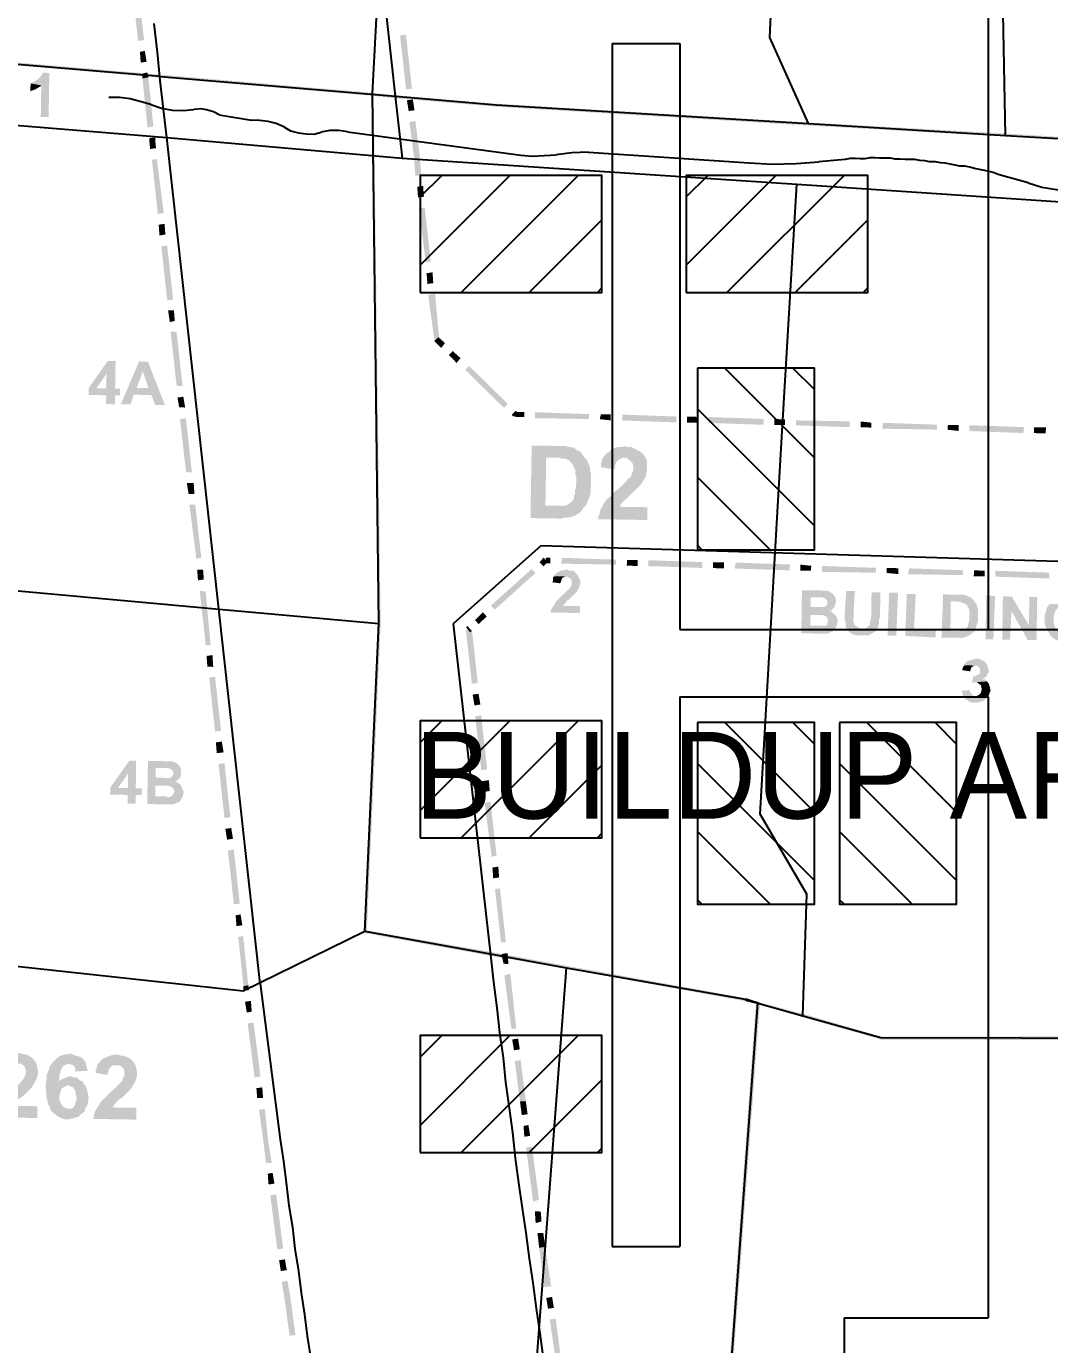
# Model space of a CAD drawing. Header units: metres. Extents: x 297 to 3998, y 336 to 1712.
# Drawn here: x 3561.1 to 3667.2, y 887.4 to 1024.2 of the extents above; entities that cross this region are included whole.
import ezdxf

# ---------------------------------------------------------------- set-up
doc = ezdxf.new("R2010")
doc.units = ezdxf.units.M
doc.header["$MEASUREMENT"] = 0
doc.styles.get("Standard").update_dxf_attribs({"font": 'CENSCBK.TTF'})

msp = doc.modelspace()

# ---------------------------------------------------------------- hatches: boundary and pattern name
at = {"linetype": 'Continuous'}
for points in [[(3572.679, 1028.343), (3572.067, 1028.251), (3573.299, 1022.738)], [(3572.067, 1028.251), (3573.299, 1022.738), (3572.687, 1022.646)], [(3600.47, 1023.311), (3599.859, 1023.22), (3601.091, 1017.706)], [(3599.859, 1023.22), (3601.091, 1017.706), (3600.479, 1017.614)], [(3573.383, 1021.617), (3572.872, 1021.524), (3573.568, 1020.495)], [(3552.722, 1021.039), (3552.717, 1020.734), (3574.97, 1019.15)], [(3552.717, 1020.734), (3574.97, 1019.15), (3574.965, 1018.845)], [(3572.872, 1021.524), (3573.568, 1020.495), (3572.956, 1020.404)], [(3563.477, 1019.338), (3562.766, 1019.349), (3562.764, 1019.247), (3562.556, 1018.946), (3562.245, 1018.646), (3561.937, 1018.447), (3561.629, 1018.249), (3561.527, 1018.25), (3562.642, 1018.029), (3562.589, 1014.774), (3563.403, 1014.761)], [(3573.141, 1019.281), (3573.745, 1018.865), (3573.133, 1018.773)], [(3573.651, 1019.375), (3573.141, 1019.281), (3573.745, 1018.865)], [(3574.97, 1019.15), (3574.965, 1018.845), (3597.015, 1017.264)], [(3561.527, 1018.25), (3561.514, 1017.437), (3562.025, 1017.632), (3562.539, 1017.929), (3562.642, 1018.029)], [(3573.745, 1018.865), (3573.133, 1018.773), (3574.272, 1013.77)], [(3573.133, 1018.773), (3574.272, 1013.77), (3573.66, 1013.678)], [(3574.965, 1018.845), (3597.015, 1017.264), (3597.01, 1016.959)], [(3597.54, 962.219), (3597.845, 962.214), (3596.911, 1017.164)], [(3597.845, 962.214), (3596.911, 1017.164), (3597.115, 1017.161)], [(3597.015, 1017.264), (3597.01, 1016.959), (3599.351, 1017.022)], [(3597.01, 1016.959), (3599.351, 1017.022), (3599.346, 1016.717)], [(3599.351, 1017.022), (3599.346, 1016.717), (3609.814, 1016.14)], [(3599.346, 1016.717), (3609.814, 1016.14), (3609.809, 1015.834)], [(3601.175, 1016.586), (3600.563, 1016.494), (3601.36, 1015.464)], [(3600.563, 1016.494), (3601.36, 1015.464), (3600.748, 1015.372)], [(3609.814, 1016.14), (3609.809, 1015.834), (3642.234, 1014.186)], [(3609.809, 1015.834), (3642.234, 1014.186), (3642.229, 1013.881)], [(3601.443, 1014.343), (3600.831, 1014.252), (3601.894, 1010.775)], [(3600.831, 1014.252), (3601.894, 1010.775), (3601.282, 1010.684)], [(3642.234, 1014.186), (3642.229, 1013.881), (3662.765, 1013.037)], [(3642.229, 1013.881), (3662.765, 1013.037), (3662.659, 1012.734)], [(3573.845, 1012.556), (3574.454, 1012.444), (3573.842, 1012.352)], [(3574.454, 1012.444), (3573.842, 1012.352), (3574.54, 1011.527)], [(3573.842, 1012.352), (3574.54, 1011.527), (3573.928, 1011.435)], [(3574.457, 1012.648), (3573.845, 1012.556), (3574.454, 1012.444)], [(3662.765, 1013.037), (3662.659, 1012.734), (3682.888, 1011.793)], [(3662.659, 1012.734), (3682.888, 1011.793), (3682.883, 1011.488)], [(3601.894, 1010.775), (3601.282, 1010.684), (3602.064, 1008.738)], [(3601.282, 1010.684), (3602.064, 1008.738), (3601.452, 1008.646)], [(3574.624, 1010.407), (3574.114, 1010.313), (3575.346, 1004.8)], [(3574.114, 1010.313), (3575.346, 1004.8), (3574.734, 1004.708)], [(3602.249, 1007.616), (3601.637, 1007.524), (3602.332, 1006.496)], [(3601.637, 1007.524), (3602.332, 1006.496), (3601.72, 1006.404)], [(3602.416, 1005.375), (3601.804, 1005.283), (3603.036, 999.77)], [(3601.804, 1005.283), (3603.036, 999.77), (3602.526, 999.676)], [(3575.429, 1003.679), (3574.818, 1003.588), (3575.513, 1002.559)], [(3574.818, 1003.588), (3575.513, 1002.559), (3574.901, 1002.467)], [(3575.698, 1001.437), (3575.086, 1001.345), (3576.319, 995.832)], [(3575.086, 1001.345), (3576.319, 995.832), (3575.707, 995.74)], [(3603.221, 998.648), (3602.61, 998.556), (3603.305, 997.527)], [(3602.61, 998.556), (3603.305, 997.527), (3602.693, 997.436)], [(3603.49, 996.405), (3602.776, 996.315), (3603.922, 991.719)], [(3602.776, 996.315), (3603.922, 991.719), (3603.412, 991.625)], [(3576.402, 994.711), (3575.792, 994.721), (3576.486, 993.591)], [(3575.792, 994.721), (3576.486, 993.591), (3575.975, 993.497)], [(3576.671, 992.469), (3576.06, 992.479), (3577.291, 986.863)], [(3576.06, 992.479), (3577.291, 986.863), (3576.681, 986.873)], [(3603.824, 991.924), (3603.41, 991.524), (3604.526, 991.302)], [(3603.41, 991.524), (3604.526, 991.302), (3604.111, 990.8)], [(3605.326, 990.475), (3604.913, 990.075), (3606.128, 989.75)], [(3570.348, 989.438), (3569.534, 989.451), (3567.555, 986.635), (3567.544, 985.923), (3569.374, 985.893), (3569.359, 984.978), (3570.275, 984.963), (3570.29, 985.878), (3570.798, 985.87), (3570.81, 986.582), (3568.369, 986.622), (3569.411, 988.131)], [(3570.348, 989.438), (3569.411, 988.131), (3569.386, 986.605), (3568.369, 986.622), (3570.301, 986.59)], [(3573.704, 989.383), (3572.789, 989.398), (3570.885, 984.953), (3571.902, 984.936), (3572.224, 985.948), (3574.054, 985.918), (3572.54, 986.655), (3573.179, 988.374)], [(3573.704, 989.383), (3573.179, 988.374), (3573.761, 986.635), (3572.54, 986.655), (3574.054, 985.918), (3574.445, 984.895), (3575.462, 984.878)], [(3604.913, 990.075), (3606.128, 989.75), (3605.713, 989.248)], [(3607.03, 988.921), (3606.617, 988.521), (3611.035, 984.99)], [(3606.617, 988.521), (3611.035, 984.99), (3610.622, 984.59)], [(3577.375, 985.743), (3576.763, 985.651), (3577.56, 984.621)], [(3576.763, 985.651), (3577.56, 984.621), (3576.95, 984.631)], [(3577.643, 983.501), (3577.031, 983.409), (3578.264, 977.895)], [(3577.031, 983.409), (3578.264, 977.895), (3577.654, 977.905)], [(3611.837, 984.265), (3611.424, 983.865), (3612.039, 984.16)], [(3611.424, 983.865), (3612.039, 984.16), (3611.624, 983.658)], [(3611.734, 984.165), (3611.726, 983.656), (3612.751, 984.148)], [(3611.726, 983.656), (3612.751, 984.148), (3612.743, 983.64)], [(3613.87, 984.13), (3613.86, 983.52), (3619.462, 983.937)], [(3613.86, 983.52), (3619.462, 983.937), (3619.453, 983.428)], [(3620.682, 983.917), (3620.572, 983.41), (3621.699, 983.9)], [(3620.572, 983.41), (3621.699, 983.9), (3621.689, 983.29)], [(3622.92, 983.88), (3622.91, 983.27), (3628.512, 983.687)], [(3622.91, 983.27), (3628.512, 983.687), (3628.502, 983.077)], [(3629.63, 983.669), (3629.62, 983.059), (3630.749, 983.651)], [(3629.62, 983.059), (3630.749, 983.651), (3630.739, 983.041)], [(3631.868, 983.633), (3631.858, 983.022), (3637.562, 983.438)], [(3631.858, 983.022), (3637.562, 983.438), (3637.552, 982.828)], [(3638.68, 983.42), (3638.67, 982.809), (3639.799, 983.401)], [(3638.67, 982.809), (3639.799, 983.401), (3639.789, 982.791)], [(3640.916, 983.281), (3640.908, 982.773), (3646.51, 983.19)], [(3640.908, 982.773), (3646.51, 983.19), (3646.5, 982.58)], [(3647.628, 983.172), (3647.619, 982.562), (3648.746, 983.052)], [(3647.619, 982.562), (3648.746, 983.052), (3648.737, 982.543)], [(3649.966, 983.032), (3649.854, 982.423), (3655.558, 982.839)], [(3649.854, 982.423), (3655.558, 982.839), (3655.55, 982.33)], [(3656.677, 982.821), (3656.668, 982.312), (3657.795, 982.802)], [(3656.668, 982.312), (3657.795, 982.802), (3657.786, 982.192)], [(3658.914, 982.784), (3658.904, 982.174), (3664.608, 982.59)], [(3658.904, 982.174), (3664.608, 982.59), (3664.496, 981.981)], [(3665.625, 982.573), (3665.615, 981.963), (3666.845, 982.553)], [(3665.615, 981.963), (3666.845, 982.553), (3666.835, 981.943)], [(3616.254, 980.632), (3613.508, 980.677), (3613.385, 973.151), (3616.131, 973.106), (3616.538, 973.1), (3616.946, 973.195), (3617.252, 973.19), (3617.66, 973.285), (3617.967, 973.381), (3618.275, 973.58), (3618.584, 973.778), (3618.792, 974.08), (3618.897, 974.282), (3614.932, 974.448), (3615.014, 979.432), (3615.624, 979.422), (3618.982, 979.469), (3618.882, 979.572), (3618.683, 979.88), (3618.483, 980.087), (3618.18, 980.194), (3617.98, 980.401), (3617.676, 980.507), (3617.371, 980.512), (3617.068, 980.619), (3616.763, 980.624), (3616.457, 980.629)], [(3623.172, 980.621), (3622.966, 980.523), (3622.763, 980.526), (3622.458, 980.531), (3622.151, 980.434), (3621.946, 980.336), (3621.638, 980.137), (3621.431, 979.937), (3621.226, 979.839), (3621.018, 979.537), (3620.914, 979.437), (3623.152, 979.401), (3623.355, 979.397), (3623.455, 979.294), (3623.757, 979.085), (3623.957, 978.879), (3624.054, 978.572), (3624.049, 978.267), (3624.045, 978.063), (3623.94, 977.862), (3623.834, 977.558), (3623.729, 977.357), (3623.524, 977.258), (3623.315, 976.956), (3623.212, 976.856), (3622.798, 976.456), (3622.488, 976.156), (3622.076, 975.858), (3621.765, 975.456), (3621.353, 975.157), (3621.041, 974.755), (3620.831, 974.352), (3620.621, 973.948), (3620.511, 973.442), (3620.408, 973.342), (3620.403, 973.036), (3625.488, 972.953), (3625.509, 974.276), (3622.56, 974.324), (3622.663, 974.424), (3622.768, 974.625), (3623.079, 974.926), (3623.389, 975.226), (3623.802, 975.626), (3624.112, 975.926), (3624.422, 976.226), (3624.732, 976.526), (3625.044, 976.928), (3625.254, 977.332), (3625.358, 977.432), (3625.361, 977.635), (3625.471, 978.142), (3625.478, 978.549), (3625.486, 979.057), (3625.289, 979.467), (3625.091, 979.776), (3624.689, 980.088), (3624.285, 980.298), (3623.882, 980.508), (3623.577, 980.513), (3623.373, 980.516)], [(3618.982, 979.469), (3615.624, 979.422), (3616.438, 979.408), (3616.639, 979.303), (3616.741, 979.302), (3616.944, 979.298), (3617.046, 979.297), (3617.248, 979.192), (3617.45, 979.087), (3617.55, 978.983), (3617.548, 978.882), (3617.75, 978.777), (3617.846, 978.47), (3618.045, 978.161), (3618.038, 977.755), (3618.135, 977.448), (3618.128, 977.041), (3618.122, 976.634), (3618.117, 976.329), (3618.01, 976.026), (3618.007, 975.822), (3618.003, 975.619), (3617.9, 975.519), (3617.898, 975.417), (3617.895, 975.214), (3617.79, 975.012), (3617.687, 974.912), (3617.583, 974.812), (3617.48, 974.712), (3617.377, 974.612), (3617.171, 974.513), (3616.966, 974.415), (3616.865, 974.417), (3616.763, 974.418), (3616.254, 974.427), (3616.051, 974.43), (3614.932, 974.448), (3618.897, 974.282), (3619.102, 974.38), (3619.207, 974.582), (3619.314, 974.885), (3619.421, 975.189), (3619.526, 975.391), (3619.632, 975.694), (3619.639, 976.101), (3619.644, 976.406), (3619.649, 976.711), (3619.654, 977.016), (3619.66, 977.423), (3619.665, 977.728), (3619.569, 978.035), (3619.574, 978.34), (3619.477, 978.647), (3619.379, 978.852), (3619.28, 979.057), (3619.182, 979.262)], [(3620.914, 979.437), (3620.809, 979.235), (3620.806, 979.032), (3620.701, 978.83), (3620.697, 978.627), (3620.694, 978.423), (3622.115, 978.197), (3622.118, 978.4), (3622.226, 978.805), (3622.331, 979.007), (3622.538, 979.207), (3622.948, 979.404), (3623.152, 979.401)], [(3578.449, 976.773), (3577.737, 976.785), (3578.533, 975.653)], [(3577.737, 976.785), (3578.533, 975.653), (3577.922, 975.663)], [(3578.616, 974.532), (3578.006, 974.542), (3579.238, 969.029)], [(3578.006, 974.542), (3579.238, 969.029), (3578.728, 968.935)], [(3614.743, 969.06), (3614.728, 968.144), (3614.328, 968.558)], [(3615.141, 968.544), (3614.743, 969.06), (3614.728, 968.144)], [(3615.455, 969.048), (3614.936, 968.446), (3614.946, 969.056)], [(3615.445, 968.438), (3615.455, 969.048), (3614.936, 968.446)], [(3622.267, 968.835), (3616.563, 968.42), (3616.675, 969.028)], [(3622.259, 968.327), (3622.267, 968.835), (3616.563, 968.42)], [(3624.504, 968.799), (3623.376, 968.207), (3623.386, 968.817)], [(3624.495, 968.188), (3624.504, 968.799), (3623.376, 968.207)], [(3631.215, 968.587), (3625.613, 968.17), (3625.623, 968.78)], [(3631.205, 967.977), (3631.215, 968.587), (3625.613, 968.17)], [(3633.453, 968.551), (3632.324, 967.959), (3632.334, 968.569)], [(3633.443, 967.94), (3633.453, 968.551), (3632.324, 967.959)], [(3640.265, 968.338), (3634.561, 967.922), (3634.673, 968.531)], [(3640.255, 967.728), (3640.265, 968.338), (3634.561, 967.922)], [(3642.501, 968.2), (3641.374, 967.709), (3641.384, 968.319)], [(3579.422, 967.805), (3578.811, 967.815), (3579.507, 966.786)], [(3578.811, 967.815), (3579.507, 966.786), (3578.895, 966.695)], [(3613.502, 967.859), (3609.67, 963.649), (3609.269, 964.062)], [(3613.902, 967.446), (3613.502, 967.859), (3609.67, 963.649)], [(3617.164, 967.799), (3617.062, 967.801), (3616.653, 967.706), (3616.347, 967.609), (3616.142, 967.511), (3615.831, 967.211), (3615.83, 967.109), (3617.152, 967.087), (3617.254, 967.086), (3617.354, 966.982), (3617.655, 966.774), (3617.649, 966.367), (3617.646, 966.164), (3617.437, 965.862), (3617.23, 965.662), (3617.127, 965.562), (3617.024, 965.462), (3616.92, 965.362), (3616.507, 964.962), (3616.093, 964.561), (3615.78, 964.058), (3615.467, 963.554), (3615.465, 963.453), (3615.463, 963.351), (3618.514, 963.301), (3618.526, 964.013), (3616.797, 964.041), (3616.799, 964.143), (3616.902, 964.243), (3617.005, 964.343), (3617.109, 964.443), (3617.214, 964.645), (3617.316, 964.643), (3617.522, 964.843), (3617.729, 965.043), (3618.039, 965.343), (3618.351, 965.745), (3618.352, 965.847), (3618.456, 965.947), (3618.457, 966.049), (3618.564, 966.352), (3618.568, 966.556), (3618.372, 967.067), (3618.074, 967.479), (3617.874, 967.686), (3617.569, 967.691), (3617.365, 967.694), (3617.265, 967.798)], [(3615.83, 967.109), (3615.726, 967.009), (3615.725, 966.907), (3615.721, 966.704), (3615.72, 966.602), (3615.616, 966.502), (3616.428, 966.387), (3616.532, 966.487), (3616.64, 966.892), (3616.949, 967.091), (3617.152, 967.087)], [(3642.493, 967.691), (3642.501, 968.2), (3641.374, 967.709)], [(3649.212, 967.988), (3643.61, 967.571), (3643.62, 968.181)], [(3649.203, 967.48), (3649.212, 967.988), (3643.61, 967.571)], [(3651.551, 967.95), (3650.322, 967.461), (3650.33, 967.97)], [(3651.541, 967.34), (3651.551, 967.95), (3650.322, 967.461)], [(3658.262, 967.739), (3652.558, 967.323), (3652.67, 967.932)], [(3658.253, 967.23), (3658.262, 967.739), (3652.558, 967.323)], [(3660.499, 967.702), (3659.37, 967.11), (3659.38, 967.72)], [(3660.489, 967.092), (3660.499, 967.702), (3659.37, 967.11)], [(3667.21, 967.491), (3661.608, 967.074), (3661.618, 967.684)], [(3667.2, 966.881), (3667.21, 967.491), (3661.608, 967.074)], [(3579.69, 965.563), (3579.08, 965.573), (3580.209, 959.959)], [(3579.08, 965.573), (3580.209, 959.959), (3579.701, 959.967)], [(3643.375, 965.642), (3641.544, 965.672), (3641.471, 961.197), (3642.895, 961.174), (3643.2, 961.169), (3643.505, 961.164), (3643.81, 961.159), (3644.115, 961.154), (3644.32, 961.252), (3644.627, 961.349), (3644.832, 961.447), (3645.041, 961.749), (3645.042, 961.851), (3642.4, 961.996), (3642.418, 963.114), (3643.13, 963.103), (3645.062, 963.071), (3644.961, 963.073), (3644.56, 963.486), (3644.357, 963.49), (3644.562, 963.588), (3644.664, 963.586), (3644.665, 963.688), (3644.769, 963.788), (3642.431, 963.928), (3642.448, 964.945), (3644.99, 964.903), (3644.992, 965.005), (3644.892, 965.109), (3644.792, 965.212), (3644.592, 965.419), (3644.49, 965.42), (3644.39, 965.524), (3644.087, 965.63), (3643.782, 965.635), (3643.477, 965.64)], [(3647.036, 965.582), (3646.121, 965.597), (3645.979, 963.158), (3645.969, 962.548), (3646.069, 962.444), (3646.066, 962.241), (3646.064, 962.139), (3646.061, 961.936), (3646.161, 961.832), (3646.159, 961.731), (3647.787, 961.704), (3647.685, 961.706), (3647.482, 961.709), (3647.382, 961.813), (3647.281, 961.916), (3647.18, 961.918), (3647.08, 962.021), (3646.98, 962.124), (3646.981, 962.226), (3646.881, 962.329), (3646.895, 963.143)], [(3644.99, 964.903), (3642.956, 964.937), (3643.77, 964.923), (3643.768, 964.822), (3643.87, 964.82), (3643.972, 964.818), (3644.17, 964.51), (3644.165, 964.205), (3644.062, 964.105), (3644.06, 964.003), (3643.753, 963.906), (3643.55, 963.91), (3642.94, 963.92), (3642.431, 963.928), (3644.769, 963.788), (3644.872, 963.888), (3644.975, 963.988), (3644.979, 964.192), (3645.084, 964.393), (3645.089, 964.698), (3644.989, 964.802)], [(3649.679, 965.437), (3648.763, 965.452), (3648.724, 963.011), (3648.719, 962.706), (3648.614, 962.505), (3648.61, 962.301), (3648.607, 962.098), (3648.504, 961.998), (3648.4, 961.898), (3648.297, 961.798), (3648.195, 961.799), (3648.092, 961.699), (3647.888, 961.703), (3647.787, 961.704), (3646.159, 961.731), (3646.259, 961.627), (3646.458, 961.319), (3646.76, 961.111), (3647.165, 961.002), (3647.572, 960.996), (3648.08, 960.987), (3648.487, 960.981), (3648.795, 961.179), (3649.104, 961.378), (3649.206, 961.376), (3649.207, 961.478), (3649.416, 961.779), (3649.524, 962.184), (3649.531, 962.591), (3649.637, 962.895), (3649.641, 963.098)], [(3650.419, 960.949), (3650.594, 965.422), (3651.509, 965.407), (3651.335, 960.934)], [(3653.338, 965.276), (3652.423, 965.291), (3652.25, 960.919), (3655.401, 960.766), (3655.414, 961.58), (3653.177, 961.616)], [(3657.813, 965.203), (3656.186, 965.229), (3656.011, 960.756), (3657.74, 960.728), (3658.147, 960.721), (3658.556, 960.816), (3658.966, 961.013), (3659.276, 961.313), (3659.378, 961.312), (3656.938, 961.453), (3656.988, 964.504), (3657.497, 964.496), (3659.429, 964.464), (3659.431, 964.566), (3659.131, 964.876), (3658.827, 964.983), (3658.424, 965.193), (3658.118, 965.198), (3657.915, 965.201)], [(3659.429, 964.464), (3657.497, 964.496), (3657.598, 964.494), (3657.903, 964.489), (3658.105, 964.384), (3658.409, 964.278), (3658.61, 964.172), (3658.71, 964.069), (3658.709, 963.967), (3658.907, 963.659), (3658.901, 963.252), (3658.892, 962.744), (3658.887, 962.439), (3658.886, 962.337), (3658.782, 962.237), (3658.781, 962.135), (3658.777, 961.932), (3658.674, 961.832), (3658.672, 961.73), (3658.571, 961.732), (3658.467, 961.632), (3658.365, 961.633), (3658.16, 961.535), (3657.955, 961.436), (3656.938, 961.453), (3659.378, 961.312), (3659.481, 961.412), (3659.589, 961.817), (3659.696, 962.12), (3659.804, 962.525), (3659.809, 962.83), (3659.816, 963.237), (3659.821, 963.542), (3659.726, 963.951), (3659.629, 964.258), (3659.529, 964.361)], [(3660.586, 960.58), (3660.661, 965.156), (3661.575, 965.04), (3661.4, 960.566)], [(3663.304, 965.011), (3662.388, 965.026), (3662.315, 960.551), (3663.129, 960.538), (3663.279, 963.486)], [(3663.304, 965.011), (3663.279, 963.486), (3664.96, 960.508), (3665.086, 962.032)], [(3665.948, 964.968), (3665.134, 964.982), (3665.086, 962.032), (3664.96, 960.508), (3665.875, 960.493)], [(3667.258, 964.235), (3667.155, 964.135), (3666.947, 963.833), (3666.838, 963.428), (3666.73, 963.023), (3666.723, 962.616), (3666.717, 962.209), (3666.813, 961.902), (3667.01, 961.492), (3667.209, 961.184), (3668.936, 961.054), (3668.834, 961.055), (3668.734, 961.159), (3668.227, 961.269), (3667.927, 961.579), (3667.73, 961.989), (3667.635, 962.397), (3667.639, 962.601), (3667.64, 962.703), (3667.644, 962.906), (3667.859, 963.615), (3667.96, 963.613), (3667.962, 963.715), (3668.272, 964.015), (3668.579, 964.111), (3668.782, 964.108), (3668.884, 964.106), (3668.987, 964.207)], [(3608.444, 963.364), (3608.017, 962.15), (3607.617, 962.563)], [(3608.844, 962.95), (3608.444, 963.364), (3608.017, 962.15)], [(3645.062, 963.071), (3643.13, 963.103), (3643.232, 963.101), (3643.333, 963.099), (3643.638, 963.094), (3643.942, 962.988), (3644.144, 962.883), (3644.24, 962.576), (3644.239, 962.474), (3644.13, 962.069), (3643.925, 961.971), (3643.722, 961.974), (3643.315, 961.981), (3642.4, 961.996), (3645.042, 961.851), (3645.146, 961.951), (3645.256, 962.458), (3645.161, 962.866), (3645.061, 962.969)], [(3597.54, 962.219), (3596.409, 930.294), (3596.104, 930.299)], [(3597.845, 962.214), (3597.54, 962.219), (3596.409, 930.294)], [(3607.297, 961.653), (3606.685, 961.561), (3607.918, 956.048)], [(3606.685, 961.561), (3607.918, 956.048), (3607.306, 955.956)], [(3670.897, 962.751), (3668.964, 962.783), (3668.953, 962.071), (3669.97, 962.054), (3669.96, 961.444), (3669.753, 961.244), (3669.446, 961.147), (3669.243, 961.15), (3668.936, 961.054), (3667.209, 961.184), (3667.207, 961.082), (3667.307, 960.979), (3667.607, 960.669), (3668.011, 960.458), (3668.416, 960.35), (3668.823, 960.343), (3669.026, 960.34), (3669.535, 960.332), (3669.943, 960.427), (3670.353, 960.624), (3670.662, 960.822), (3670.763, 960.82), (3670.867, 960.92)], [(3580.396, 958.939), (3579.784, 958.847), (3580.478, 957.717)], [(3579.784, 958.847), (3580.478, 957.717), (3579.868, 957.727)], [(3658.406, 957.869), (3658.302, 957.768), (3658.197, 957.567), (3658.194, 957.363), (3659.006, 957.248), (3659.008, 957.35), (3659.114, 957.654), (3659.423, 957.852), (3659.524, 957.85)], [(3659.638, 958.561), (3659.536, 958.562), (3659.229, 958.465), (3658.923, 958.369), (3658.616, 958.272), (3658.407, 957.97), (3658.406, 957.869), (3659.626, 957.849), (3659.828, 957.744), (3660.028, 957.537), (3660.025, 957.333), (3660.023, 957.232), (3659.916, 956.928), (3659.61, 956.832), (3659.506, 956.732), (3659.303, 956.735), (3659.189, 956.025), (3659.395, 956.123), (3659.496, 956.121), (3659.598, 956.12), (3660.718, 956.203), (3660.618, 956.306), (3660.518, 956.41), (3660.417, 956.411), (3660.213, 956.415), (3660.522, 956.613), (3660.728, 956.813), (3660.835, 957.117), (3660.937, 957.115), (3660.938, 957.217), (3660.843, 957.625), (3660.747, 957.932), (3660.647, 958.035), (3660.648, 958.137), (3660.546, 958.139), (3660.548, 958.24), (3660.145, 958.451), (3659.841, 958.557), (3659.74, 958.559)], [(3580.665, 956.696), (3580.053, 956.604), (3581.285, 951.091)], [(3580.053, 956.604), (3581.285, 951.091), (3580.673, 950.999)], [(3660.718, 956.203), (3659.598, 956.12), (3659.7, 956.118), (3660.101, 955.806), (3660.197, 955.398), (3660.088, 954.993), (3659.881, 954.793), (3659.676, 954.694), (3659.575, 954.696), (3660.793, 954.574), (3660.897, 954.674), (3661.004, 954.978), (3661.11, 955.281), (3661.015, 955.69), (3660.918, 955.996), (3660.818, 956.1)], [(3608.001, 954.927), (3607.389, 954.836), (3608.186, 953.805)], [(3607.389, 954.836), (3608.186, 953.805), (3607.574, 953.714)], [(3658.873, 955.318), (3658.057, 955.229), (3658.157, 955.126), (3658.253, 954.717), (3658.451, 954.409), (3658.753, 954.201), (3659.156, 953.991), (3659.563, 953.984), (3659.972, 954.079), (3660.38, 954.174), (3660.69, 954.474), (3660.793, 954.574), (3659.575, 954.696), (3659.473, 954.697), (3659.371, 954.699), (3659.271, 954.803), (3659.171, 954.906), (3659.07, 954.908), (3659.071, 955.009), (3658.971, 955.113), (3658.973, 955.214)], [(3608.27, 952.685), (3607.658, 952.593), (3608.89, 947.08)], [(3607.658, 952.593), (3608.89, 947.08), (3608.278, 946.988)], [(3581.369, 949.97), (3580.757, 949.879), (3581.554, 948.848)], [(3580.757, 949.879), (3581.554, 948.848), (3580.84, 948.758)], [(3572.486, 947.979), (3571.774, 947.991), (3569.795, 945.175), (3569.783, 944.463), (3571.614, 944.433), (3571.599, 943.518), (3572.412, 943.504), (3572.427, 944.42), (3573.038, 944.41), (3573.049, 945.122), (3570.608, 945.161), (3571.65, 946.67)], [(3572.486, 947.979), (3571.65, 946.67), (3571.625, 945.145), (3570.608, 945.161), (3572.439, 945.131)], [(3575.435, 947.931), (3573.706, 947.959), (3573.633, 943.484), (3575.158, 943.459), (3575.464, 943.454), (3575.667, 943.451), (3576.277, 943.441), (3576.789, 943.636), (3576.994, 943.735), (3577.203, 944.036), (3577.204, 944.138), (3574.46, 944.285), (3574.478, 945.403), (3575.292, 945.39), (3577.122, 945.36), (3577.124, 945.462), (3577.024, 945.565), (3576.924, 945.669), (3576.621, 945.775), (3576.519, 945.777), (3576.622, 945.877), (3576.724, 945.875), (3576.829, 946.077), (3576.931, 946.075), (3574.491, 946.217), (3574.508, 947.234), (3575.118, 947.224), (3577.152, 947.191), (3577.052, 947.294), (3576.854, 947.603), (3576.552, 947.811), (3576.147, 947.919), (3575.74, 947.926), (3575.638, 947.928)], [(3577.152, 947.191), (3575.118, 947.224), (3575.322, 947.221), (3575.83, 947.212), (3576.032, 947.107), (3576.134, 947.106), (3576.232, 946.901), (3576.332, 946.797), (3576.327, 946.492), (3576.224, 946.392), (3576.12, 946.292), (3576.017, 946.192), (3575.61, 946.199), (3575.102, 946.207), (3574.491, 946.217), (3576.931, 946.075), (3577.034, 946.176), (3577.142, 946.581), (3577.149, 946.987), (3577.151, 947.089)], [(3581.637, 947.728), (3581.025, 947.636), (3582.258, 942.123)], [(3581.025, 947.636), (3582.258, 942.123), (3581.646, 942.031)], [(3577.122, 945.36), (3575.292, 945.39), (3575.495, 945.387), (3575.8, 945.382), (3576.104, 945.275), (3576.305, 945.17), (3576.402, 944.863), (3576.502, 944.76), (3576.401, 944.762), (3576.294, 944.458), (3576.087, 944.258), (3575.78, 944.161), (3575.579, 944.266), (3574.46, 944.285), (3577.204, 944.138), (3577.308, 944.238), (3577.418, 944.745), (3577.221, 945.155), (3577.222, 945.257)], [(3609.075, 945.958), (3608.362, 945.868), (3609.159, 944.837)], [(3608.362, 945.868), (3609.159, 944.837), (3608.547, 944.745)], [(3609.242, 943.717), (3608.63, 943.625), (3609.863, 938.111)], [(3608.63, 943.625), (3609.863, 938.111), (3609.353, 938.018)], [(3582.341, 941.002), (3581.729, 940.911), (3582.526, 939.88)], [(3581.729, 940.911), (3582.526, 939.88), (3581.914, 939.789)], [(3582.61, 938.76), (3581.998, 938.668), (3583.23, 933.155)], [(3581.998, 938.668), (3583.23, 933.155), (3582.619, 933.063)], [(3610.048, 936.989), (3609.436, 936.898), (3610.132, 935.869)], [(3609.436, 936.898), (3610.132, 935.869), (3609.52, 935.777)], [(3610.215, 934.749), (3609.705, 934.655), (3610.836, 929.143)], [(3609.705, 934.655), (3610.836, 929.143), (3610.327, 929.152)], [(3583.314, 932.034), (3582.804, 931.941), (3583.499, 930.912)], [(3582.804, 931.941), (3583.499, 930.912), (3582.887, 930.82)], [(3596.207, 930.399), (3596.202, 930.094), (3609.192, 928.153)], [(3596.202, 930.094), (3609.192, 928.153), (3609.185, 927.746)], [(3583.582, 929.792), (3583.072, 929.698), (3584.11, 924.697)], [(3583.072, 929.698), (3584.11, 924.697), (3583.601, 924.705)], [(3609.192, 928.153), (3609.185, 927.746), (3617.103, 926.701)], [(3609.185, 927.746), (3617.103, 926.701), (3617.098, 926.396)], [(3610.409, 927.93), (3611.017, 927.818), (3610.406, 927.726)], [(3610.406, 927.726), (3611.017, 927.818), (3610.596, 926.909)], [(3611.021, 928.021), (3610.409, 927.93), (3611.017, 927.818)], [(3611.017, 927.818), (3610.596, 926.909), (3611.104, 926.901)], [(3617.103, 926.701), (3617.098, 926.396), (3635.767, 923.345)], [(3617.098, 926.396), (3635.767, 923.345), (3635.66, 923.041)], [(3583.599, 924.603), (3584.11, 924.697), (3583.591, 924.095)], [(3584.11, 924.697), (3583.591, 924.095), (3584.203, 924.186)], [(3610.677, 925.687), (3611.291, 925.881), (3611.401, 920.182)], [(3611.291, 925.881), (3611.401, 920.182), (3611.91, 920.174)], [(3635.767, 923.345), (3635.66, 923.041), (3637.082, 922.916)], [(3583.776, 922.973), (3584.388, 923.064), (3583.961, 921.851)], [(3584.388, 923.064), (3583.961, 921.851), (3584.472, 921.944)], [(3630.102, 831.88), (3630.408, 831.875), (3636.775, 922.819)], [(3630.408, 831.875), (3636.775, 922.819), (3637.182, 922.813)], [(3635.66, 923.041), (3637.082, 922.916), (3636.977, 922.714)], [(3637.082, 922.916), (3636.977, 922.714), (3641.64, 921.723)], [(3636.977, 922.714), (3641.64, 921.723), (3641.534, 921.419)], [(3584.045, 920.73), (3584.657, 920.822), (3584.767, 915.123)], [(3584.657, 920.822), (3584.767, 915.123), (3585.379, 915.215)], [(3641.64, 921.723), (3641.534, 921.419), (3649.74, 919.352)], [(3641.534, 921.419), (3649.74, 919.352), (3649.735, 919.047)], [(3611.485, 919.061), (3612.097, 919.153), (3611.67, 917.939)], [(3612.097, 919.153), (3611.67, 917.939), (3612.282, 918.031)], [(3649.74, 919.352), (3649.735, 919.047), (3678.937, 919.384)], [(3649.735, 919.047), (3678.937, 919.384), (3678.931, 918.978)], [(3560.19, 917.661), (3560.088, 917.662), (3559.578, 917.569), (3559.066, 917.374), (3558.656, 917.177), (3558.344, 916.775), (3558.241, 916.675), (3560.172, 916.542), (3560.375, 916.539), (3560.578, 916.535), (3560.678, 916.432), (3560.88, 916.327), (3560.879, 916.225), (3560.979, 916.122), (3560.975, 915.919), (3561.074, 915.713), (3561.072, 915.612), (3560.967, 915.41), (3560.965, 915.308), (3560.86, 915.107), (3560.755, 914.905), (3560.652, 914.805), (3560.34, 914.403), (3559.825, 914.004), (3559.412, 913.604), (3558.998, 913.204), (3558.585, 912.804), (3558.271, 912.3), (3557.958, 911.797), (3557.851, 911.493), (3557.846, 911.188), (3557.741, 910.987), (3562.216, 910.913), (3562.236, 912.134), (3559.693, 912.175), (3559.797, 912.275), (3559.9, 912.376), (3560.108, 912.677), (3560.419, 912.977), (3560.727, 913.176), (3561.037, 913.476), (3561.347, 913.776), (3561.657, 914.076), (3561.867, 914.48), (3562.076, 914.782), (3562.077, 914.883), (3562.181, 914.983), (3562.291, 915.49), (3562.297, 915.897), (3562.202, 916.305), (3562.106, 916.612), (3561.907, 916.921), (3561.607, 917.231), (3561.204, 917.441), (3560.798, 917.549), (3560.595, 917.552), (3560.495, 917.656)], [(3565.58, 917.573), (3565.07, 917.479), (3564.661, 917.384), (3564.353, 917.186), (3564.043, 916.886), (3563.733, 916.586), (3563.524, 916.284), (3563.416, 915.879), (3563.204, 915.374), (3563.198, 914.967), (3563.088, 914.46), (3563.081, 914.053), (3563.175, 913.543), (3563.168, 913.136), (3563.263, 912.728), (3563.358, 912.319), (3563.556, 912.011), (3563.553, 911.807), (3565.487, 911.877), (3565.385, 911.879), (3565.082, 911.986), (3564.78, 912.194), (3564.583, 912.604), (3564.488, 913.013), (3564.598, 913.52), (3564.707, 913.925), (3565.015, 914.123), (3565.425, 914.32), (3567.256, 914.29), (3567.054, 914.395), (3566.956, 914.6), (3564.515, 914.64), (3564.518, 914.843), (3564.522, 915.047), (3564.527, 915.352), (3564.633, 915.655), (3564.637, 915.859), (3564.845, 916.161), (3564.95, 916.362), (3565.257, 916.459), (3565.564, 916.556), (3567.292, 916.528), (3567.194, 916.733), (3566.996, 917.041), (3566.694, 917.249), (3566.289, 917.358), (3565.985, 917.464), (3565.784, 917.569)], [(3567.292, 916.528), (3565.564, 916.556), (3565.664, 916.452), (3565.867, 916.449), (3565.967, 916.346), (3566.067, 916.242), (3566.167, 916.139), (3566.16, 915.732), (3567.484, 915.812), (3567.386, 916.017), (3567.389, 916.221), (3567.289, 916.324)], [(3570.462, 917.493), (3570.36, 917.495), (3569.85, 917.401), (3569.338, 917.206), (3568.928, 917.009), (3568.616, 916.608), (3568.513, 916.508), (3570.444, 916.374), (3570.647, 916.371), (3570.749, 916.369), (3570.95, 916.264), (3571.051, 916.161), (3571.151, 916.058), (3571.251, 915.954), (3571.247, 915.751), (3571.244, 915.547), (3571.242, 915.446), (3571.239, 915.242), (3571.136, 915.142), (3571.027, 914.737), (3570.924, 914.637), (3570.51, 914.237), (3570.097, 913.837), (3569.684, 913.437), (3569.27, 913.036), (3568.857, 912.636), (3568.543, 912.133), (3568.23, 911.629), (3568.123, 911.326), (3568.118, 911.021), (3568.013, 910.819), (3572.488, 910.746), (3572.508, 911.966), (3569.965, 912.008), (3570.069, 912.108), (3570.172, 912.208), (3570.381, 912.51), (3570.691, 912.81), (3570.999, 913.008), (3571.309, 913.308), (3571.619, 913.608), (3571.929, 913.909), (3572.139, 914.312), (3572.348, 914.614), (3572.349, 914.716), (3572.453, 914.816), (3572.563, 915.322), (3572.569, 915.729), (3572.474, 916.138), (3572.378, 916.445), (3572.179, 916.753), (3571.879, 917.063), (3571.476, 917.273), (3571.07, 917.381), (3570.867, 917.385), (3570.665, 917.49)], [(3568.513, 916.508), (3568.408, 916.306), (3568.405, 916.102), (3568.301, 916.002), (3568.298, 915.799), (3568.295, 915.596), (3569.512, 915.372), (3569.515, 915.576), (3569.62, 915.777), (3569.623, 915.981), (3569.727, 916.081), (3569.83, 916.181), (3569.933, 916.281), (3570.037, 916.381), (3570.24, 916.378), (3570.444, 916.374)], [(3611.753, 916.819), (3612.365, 916.911), (3612.296, 912.639)], [(3612.365, 916.911), (3612.296, 912.639), (3612.906, 912.629)], [(3565.644, 915.232), (3565.542, 915.234), (3565.03, 915.039), (3564.62, 914.842), (3564.515, 914.64), (3566.956, 914.6), (3566.957, 914.702), (3566.654, 914.809), (3566.454, 915.015), (3566.252, 915.12), (3565.947, 915.125), (3565.847, 915.229)], [(3567.256, 914.29), (3565.425, 914.32), (3565.627, 914.215), (3565.93, 914.108), (3566.129, 913.8), (3566.224, 913.391), (3566.319, 912.983), (3566.211, 912.578), (3566.102, 912.173), (3565.792, 911.872), (3565.487, 911.877), (3563.553, 911.807), (3563.653, 911.704), (3563.953, 911.394), (3564.355, 911.082), (3564.759, 910.872), (3565.062, 910.765), (3565.469, 910.759), (3565.877, 910.854), (3566.184, 910.95), (3566.491, 911.047), (3566.801, 911.347), (3567.109, 911.546), (3567.218, 911.951), (3567.426, 912.253), (3567.534, 912.658), (3567.541, 913.065), (3567.448, 913.575), (3567.353, 913.983), (3567.254, 914.188)], [(3584.952, 914.001), (3585.564, 914.093), (3585.037, 912.982)], [(3585.564, 914.093), (3585.037, 912.982), (3585.648, 912.972)], [(3612.296, 912.639), (3612.906, 912.629), (3612.476, 911.212)], [(3612.906, 912.629), (3612.476, 911.212), (3613.088, 911.304)], [(3585.221, 911.759), (3585.833, 911.85), (3585.676, 908.496)], [(3585.833, 911.85), (3585.676, 908.496), (3586.185, 908.488)], [(3612.661, 910.09), (3613.171, 910.183), (3612.744, 908.97)], [(3613.171, 910.183), (3612.744, 908.97), (3613.356, 909.061)], [(3585.676, 908.496), (3586.185, 908.488), (3585.945, 906.253)], [(3586.185, 908.488), (3585.945, 906.253), (3586.555, 906.243)], [(3612.929, 907.847), (3613.541, 907.939), (3613.652, 902.241)], [(3613.541, 907.939), (3613.652, 902.241), (3614.265, 902.434)], [(3586.13, 905.131), (3586.64, 905.225), (3586.213, 904.011)], [(3586.64, 905.225), (3586.213, 904.011), (3586.825, 904.103)], [(3586.399, 902.889), (3587.01, 902.981), (3587.121, 897.282)], [(3587.01, 902.981), (3587.121, 897.282), (3587.733, 897.374)], [(3613.839, 901.22), (3614.449, 901.21), (3613.92, 899.998)], [(3614.449, 901.21), (3613.92, 899.998), (3614.534, 900.192)], [(3614.107, 898.978), (3614.717, 898.968), (3614.286, 897.449)], [(3614.717, 898.968), (3614.286, 897.449), (3614.898, 897.541)], [(3614.286, 897.449), (3614.898, 897.541), (3614.829, 893.371)], [(3614.898, 897.541), (3614.829, 893.371), (3615.543, 893.461)], [(3587.306, 896.16), (3587.918, 896.252), (3587.491, 895.038)], [(3587.918, 896.252), (3587.491, 895.038), (3588.103, 895.13)], [(3587.575, 893.917), (3588.187, 894.009), (3587.853, 892.285)], [(3588.187, 894.009), (3587.853, 892.285), (3588.465, 892.377)], [(3587.853, 892.285), (3588.465, 892.377), (3588.399, 888.309)], [(3588.465, 892.377), (3588.399, 888.309), (3589.011, 888.401)], [(3615.015, 892.249), (3615.626, 892.34), (3615.2, 891.127)], [(3615.626, 892.34), (3615.2, 891.127), (3615.812, 891.218)], [(3615.385, 890.005), (3615.997, 890.096), (3616.209, 884.396)], [(3615.997, 890.096), (3616.209, 884.396), (3616.721, 884.591)]]:
    msp.add_hatch(color=0, dxfattribs=at).paths.add_polyline_path(points)
h = msp.add_hatch()
h.set_pattern_fill('ANSI31', color=2, scale=40, angle=180, style=0)
h.set_pattern_definition([(225, (9476.4026, 1704.9104), (3.535534, -3.535534), [])])
h.paths.add_polyline_path([(3620.783, 996.566), (3620.783, 1008.706), (3601.935, 1008.706), (3601.935, 996.566)])
h = msp.add_hatch()
h.set_pattern_fill('ANSI31', color=2, scale=40, angle=180, style=0)
h.set_pattern_definition([(225, (9503.9905, 1704.9104), (3.535534, -3.535534), [])])
h.paths.add_polyline_path([(3648.371, 996.566), (3648.371, 1008.706), (3629.523, 1008.706), (3629.523, 996.566)])
h = msp.add_hatch()
h.set_pattern_fill('ANSI31', color=2, scale=40, angle=90, style=0)
h.set_pattern_definition([(135, (4339.046, -4885.7556), (-3.535534, -3.535534), [])])
h.paths.add_polyline_path([(3630.702, 969.864), (3642.842, 969.864), (3642.842, 988.712), (3630.702, 988.712)])
h = msp.add_hatch()
h.set_pattern_fill('ANSI31', color=2, scale=40, angle=180, style=0)
h.set_pattern_definition([(225, (9476.4026, 1648.329), (3.535534, -3.535534), [])])
h.paths.add_polyline_path([(3620.783, 939.984), (3620.783, 952.125), (3601.935, 952.125), (3601.935, 939.984)])
h = msp.add_hatch()
h.set_pattern_fill('ANSI31', color=2, scale=40, angle=90, style=0)
h.set_pattern_definition([(135, (4339.046, -4922.535), (-3.535534, -3.535534), [])])
h.paths.add_polyline_path([(3630.702, 933.085), (3642.842, 933.085), (3642.842, 951.933), (3630.702, 951.933)])
h = msp.add_hatch()
h.set_pattern_fill('ANSI31', color=2, scale=40, angle=90, style=0)
h.set_pattern_definition([(135, (4353.7916, -4922.535), (-3.535534, -3.535534), [])])
h.paths.add_polyline_path([(3645.447, 933.085), (3657.587, 933.085), (3657.587, 951.933), (3645.447, 951.933)])
h = msp.add_hatch()
h.set_pattern_fill('ANSI31', color=2, scale=40, angle=180, style=0)
h.set_pattern_definition([(225, (9476.4026, 1615.668), (3.535534, -3.535534), [])])
h.paths.add_polyline_path([(3620.783, 907.323), (3620.783, 919.464), (3601.935, 919.464), (3601.935, 907.323)])

# ---------------------------------------------------------------- linework, layer by layer
at = {"color": 0, "linetype": 'Continuous'}
for p, q in [((3589.689, 1104.465), (3599.349, 1016.921)), ((3574.703, 1021.494), (3574.344, 1024.45)), ((3574.96, 1018.54), (3574.703, 1021.494)), ((3575.319, 1015.584), (3574.96, 1018.54)), ((3599.349, 1016.921), (3600.058, 1010.5)), ((3575.677, 1012.628), (3575.319, 1015.584)), ((3585.333, 924.88), (3575.677, 1012.628))]:
    msp.add_line(p, q, dxfattribs=at)
at = {"color": 2}
for p, q in [((3660.87, 1087.618), (3660.87, 961.589)), ((3621.87, 1022.376), (3621.87, 961.589)), ((3621.87, 1022.376), (3628.87, 1022.376)), ((3628.87, 1022.376), (3628.87, 961.589)), ((3621.87, 961.589), (3621.87, 897.589)), ((3628.87, 954.589), (3628.87, 897.589)), ((3660.87, 954.589), (3660.87, 890.169)), ((3645.924, 890.169), (3645.924, 883.169))]:
    msp.add_line(p, q, dxfattribs=at)
at = {"color": 1}
for p, q in [((3628.87, 961.589), (3810.495, 961.589)), ((3628.87, 954.589), (3660.87, 954.589)), ((3621.87, 897.589), (3628.87, 897.589)), ((3645.924, 890.169), (3660.87, 890.169))]:
    msp.add_line(p, q, dxfattribs=at)
at = {"color": 0, "linetype": 'Continuous'}
for points in [[(3642.233, 1014.084), (3638.207, 1023.001), (3641.84, 1102.189)], [(3662.66, 1012.835), (3660.952, 1101.369)], [(3597.013, 1017.162), (3597.757, 1031.596)], [(3574.967, 1018.946), (3552.719, 1020.836), (3515.537, 1023.986)], [(3574.967, 1018.946), (3599.349, 1016.921)], [(3574.105, 1016.01), (3572.991, 1016.334), (3571.877, 1016.657), (3570.76, 1016.777), (3569.642, 1016.795)], [(3596.205, 930.298), (3597.642, 962.218), (3597.013, 1017.162)], [(3599.349, 1016.921), (3609.813, 1016.038), (3642.233, 1014.084), (3662.66, 1012.835), (3682.886, 1011.691), (3726.897, 1009.345), (3770.304, 1007.416)], [(3574.105, 1016.01), (3575.117, 1015.689), (3576.232, 1015.467), (3577.351, 1015.449), (3578.471, 1015.532)], [(3581.107, 1014.98), (3580.502, 1015.296), (3579.794, 1015.511), (3579.185, 1015.622), (3578.471, 1015.532)], [(3581.107, 1014.98), (3584.455, 1014.417)], [(3555.257, 1014.283), (3575.677, 1012.628)], [(3587.802, 1013.752), (3586.993, 1014.071), (3586.183, 1014.287), (3585.269, 1014.404), (3584.455, 1014.417)], [(3587.802, 1013.752), (3588.507, 1013.334), (3589.317, 1013.117), (3590.129, 1013.002), (3590.943, 1012.989), (3591.658, 1013.181)], [(3575.677, 1012.628), (3600.058, 1010.5)], [(3594.406, 1013.237), (3593.492, 1013.354), (3592.577, 1013.369), (3591.658, 1013.181)], [(3594.406, 1013.237), (3612.372, 1010.808), (3613.591, 1010.686), (3614.813, 1010.768), (3616.035, 1010.85)], [(3619.396, 1011.1), (3617.666, 1011.027), (3616.035, 1010.85)], [(3619.396, 1011.1), (3636.063, 1010.014), (3638.502, 1009.873), (3640.944, 1009.934), (3643.287, 1010.1)], [(3600.058, 1010.5), (3641.011, 1007.797), (3682.878, 1004.977), (3726.574, 1002.026), (3769.169, 1000.211)], [(3665.021, 1007.914), (3662.389, 1008.669), (3661.882, 1008.779), (3661.377, 1008.99), (3660.972, 1009.099), (3660.465, 1009.209), (3659.958, 1009.319), (3659.451, 1009.429), (3658.944, 1009.539), (3658.437, 1009.649), (3657.929, 1009.657), (3657.422, 1009.767), (3656.915, 1009.877), (3656.408, 1009.987), (3655.9, 1009.995), (3655.393, 1010.105), (3654.783, 1010.115), (3654.276, 1010.225), (3653.767, 1010.234), (3653.26, 1010.344), (3652.752, 1010.352), (3652.243, 1010.36), (3651.735, 1010.369), (3651.226, 1010.377), (3650.719, 1010.487), (3650.109, 1010.497), (3649.601, 1010.505), (3649.092, 1010.513), (3648.584, 1010.522), (3648.073, 1010.428), (3647.565, 1010.437), (3647.056, 1010.445), (3646.548, 1010.453), (3646.038, 1010.36), (3643.287, 1010.1)], [(3639.464, 981.576), (3641.011, 1007.797)], [(3665.021, 1007.914), (3666.439, 1007.484), (3667.961, 1007.255), (3669.485, 1007.129), (3671.012, 1007.205), (3679.553, 1006.964), (3680.365, 1006.849), (3681.179, 1006.836), (3681.996, 1007.026), (3682.713, 1007.32)], [(3641.637, 921.519), (3642.046, 934.127), (3637.197, 942.447), (3638.76, 969.583), (3639.464, 981.576)], [(3810.75, 964.319), (3614.457, 970.285), (3605.373, 962.193)], [(3552.642, 966.309), (3581.084, 963.709)], [(3581.084, 963.709), (3597.642, 962.218)], [(3605.373, 962.193), (3609.283, 927.541), (3609.547, 924.993), (3609.911, 922.342), (3610.174, 919.795), (3610.538, 917.144), (3610.802, 914.596), (3611.165, 911.946), (3611.531, 909.396), (3611.792, 906.747), (3612.158, 904.198), (3612.521, 901.547), (3612.887, 898.998), (3613.25, 896.347), (3613.616, 893.797), (3613.979, 891.147), (3614.345, 888.597), (3614.708, 885.946)], [(3607.19, 961.35), (3606.792, 961.865)], [(3507.937, 932.349), (3529.871, 929.956), (3550.486, 927.687), (3583.591, 924.095), (3585.335, 924.982), (3596.205, 930.298), (3609.188, 927.949), (3617.1, 926.498), (3635.663, 923.245), (3636.979, 922.816)], [(3617.1, 926.498), (3614.25, 889.006), (3610.08, 833.02)], [(3585.335, 924.982), (3585.333, 924.88)], [(3585.333, 924.88), (3587.409, 908.671), (3587.779, 906.427), (3588.047, 904.184), (3588.314, 901.84), (3588.685, 899.596), (3588.953, 897.354), (3589.322, 895.008), (3589.59, 892.766), (3589.961, 890.521), (3590.229, 888.279), (3590.598, 885.933)], [(3630.306, 831.876), (3636.979, 922.816)], [(3636.979, 922.816), (3641.637, 921.519)], [(3641.637, 921.519), (3649.739, 919.251), (3678.934, 919.181), (3679.846, 918.963)]]:
    msp.add_lwpolyline(points, dxfattribs=at)
at = {"color": 2}
for points in [[(3601.935, 996.566), (3620.783, 996.566), (3620.783, 1008.706), (3601.935, 1008.706)], [(3629.523, 996.566), (3648.371, 996.566), (3648.371, 1008.706), (3629.523, 1008.706)], [(3630.702, 988.712), (3630.702, 969.864), (3642.842, 969.864), (3642.842, 988.712)], [(3601.935, 939.984), (3620.783, 939.984), (3620.783, 952.125), (3601.935, 952.125)], [(3630.702, 951.933), (3630.702, 933.085), (3642.842, 933.085), (3642.842, 951.933)], [(3645.447, 951.933), (3645.447, 933.085), (3657.587, 933.085), (3657.587, 951.933)], [(3601.935, 907.323), (3620.783, 907.323), (3620.783, 919.464), (3601.935, 919.464)]]:
    msp.add_lwpolyline(points, close=True, dxfattribs=at)
at = {"color": 1, "linetype": 'ByBlock'}
msp.add_circle((3312.782, 1009.358), 500, dxfattribs=at)

# ---------------------------------------------------------------- texts
at = {"color": 4, "linetype": 'Continuous'}
msp.add_text('BUILDUP AREA ', height=9, dxfattribs=at).set_placement((3601.357, 941.971))

doc.saveas('drawing.dxf')
